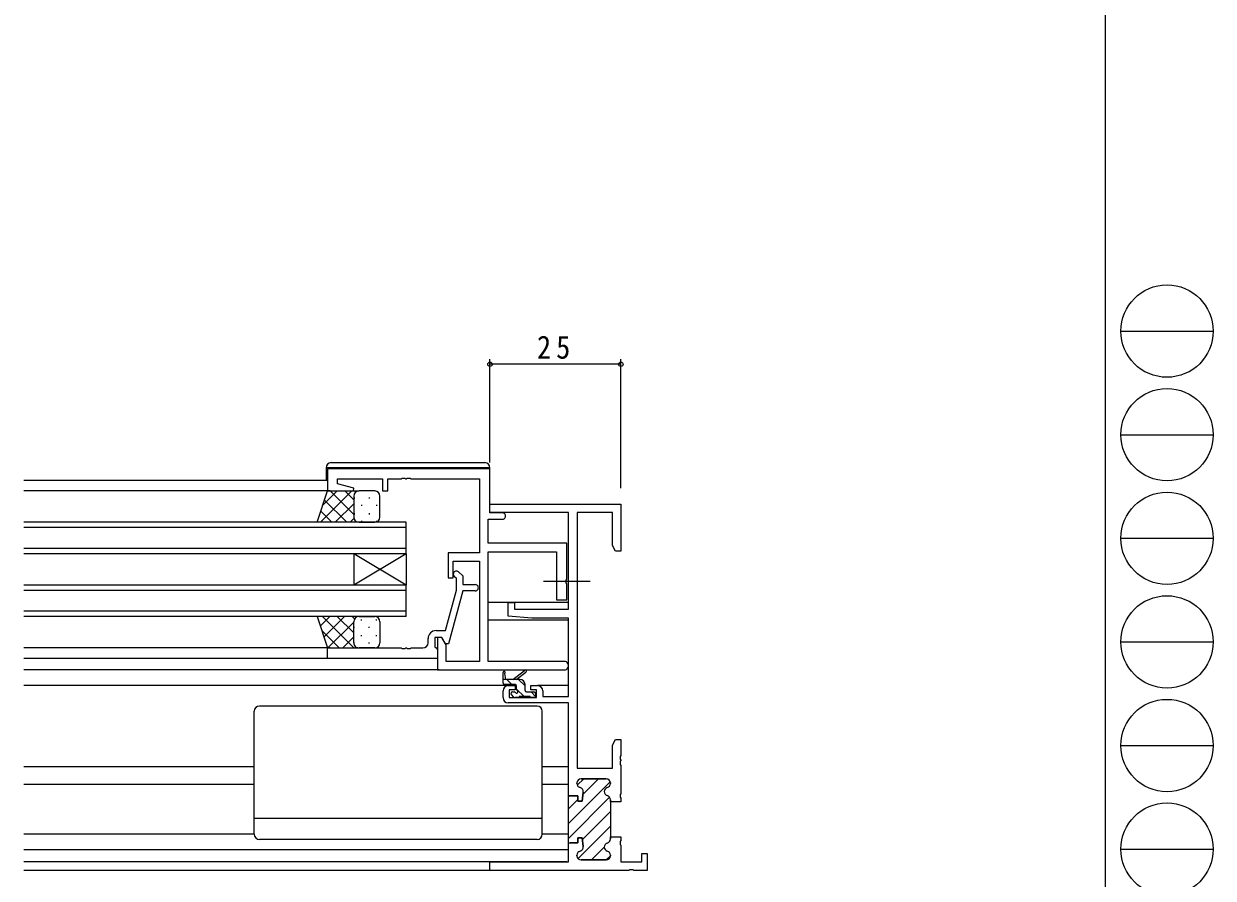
# Model space of a CAD drawing. Units: millimetres on the paper. Extents: x -420 to 373, y -297 to 267.
# Drawn here: x 145.8 to 372.9, y -178.2 to -14.9 of the extents above; entities that cross this region are included whole.
import ezdxf

# ---------------------------------------------------------------- set-up
doc = ezdxf.new("R2010")
doc.units = ezdxf.units.MM
doc.linetypes.add('CHAIN2', pattern=[12, 9, -1, 1, -1])
for name, color, linetype, lineweight in [('0-1_YKK_ZWAK', 7, 'Continuous', 9), ('0-3_YKK_11', 7, 'Continuous', 9), ('0-4_YKK_12', 2, 'Continuous', 9), ('0-5_YKK_13', 4, 'Continuous', 9), ('0-7_YKK_D', 6, 'Continuous', 9)]:
    doc.layers.add(name, color=color, linetype=linetype, lineweight=lineweight)
doc.styles.add('ＭＳ ゴシック', font='')
doc.styles.get('ＭＳ ゴシック').set_extended_font_data('MS Gothic')

msp = doc.modelspace()

# ---------------------------------------------------------------- linework, layer by layer
at = {"layer": '0-1_YKK_ZWAK'}
for p, q in [((352.3, 264.4), (352.3, -260.6)), ((355.276, -73.616), (372.916, -73.616)), ((355.276, -93.412), (372.916, -93.412)), ((355.276, -113.208), (372.916, -113.208)), ((355.276, -133.004), (372.916, -133.004)), ((355.276, -152.8), (372.916, -152.8)), ((355.276, -172.596), (372.916, -172.596))]:
    msp.add_line(p, q, dxfattribs=at)
for centre in [(364.096, -73.616), (364.096, -93.412), (364.096, -113.208), (364.096, -133.004), (364.096, -152.8), (364.096, -172.596)]:
    msp.add_circle(centre, 8.82, dxfattribs=at)
at = {"layer": '0-3_YKK_11'}
for p, q in [((203.831, -99.957), (203.831, -104.157)), ((234.831, -99.957), (203.831, -99.957)), ((205.731, -101.857), (214.331, -101.857)), ((205.731, -102.797), (205.731, -101.857)), ((214.331, -101.857), (214.331, -104.158)), ((215.331, -101.857), (217.872, -101.857)), ((215.331, -104.158), (215.331, -101.857)), ((217.872, -101.857), (218.056, -101.737)), ((218.056, -101.737), (218.606, -101.737)), ((218.606, -101.737), (218.789, -101.857)), ((218.789, -101.857), (218.872, -101.857)), ((218.872, -101.857), (219.056, -101.737)), ((219.056, -101.737), (219.606, -101.737)), ((219.606, -101.737), (219.789, -101.857)), ((219.789, -101.857), (232.831, -101.857)), ((232.831, -101.857), (232.831, -115.957)), ((234.831, -108.357), (234.831, -99.957)), ((203.831, -104.157), (208.791, -104.157)), ((208.86, -103.635), (205.731, -102.797)), ((208.791, -104.157), (208.86, -103.635)), ((214.331, -104.158), (215.331, -104.158)), ((234.831, -106.658), (259.831, -106.658)), ((234.831, -108.288), (234.831, -106.658)), ((259.831, -106.658), (259.831, -115.658)), ((249.831, -108.288), (234.831, -108.288)), ((237.231, -108.357), (234.831, -108.357)), ((249.831, -126.758), (249.831, -108.288)), ((258.201, -108.288), (251.461, -108.288)), ((251.461, -108.288), (251.461, -157.158)), ((258.201, -114.566), (258.201, -108.288)), ((234.461, -109.557), (237.231, -109.557)), ((234.461, -114.157), (234.461, -109.557)), ((249.531, -114.157), (234.461, -114.157)), ((234.461, -115.787), (247.531, -115.787)), ((234.461, -136.727), (234.461, -115.787)), ((247.531, -115.787), (247.531, -124.957)), ((249.531, -120.999), (249.531, -114.157)), ((258.831, -115.658), (258.201, -114.566)), ((259.831, -115.658), (258.831, -115.658)), ((226.831, -115.957), (226.831, -120.757)), ((232.831, -115.957), (226.831, -115.957)), ((227.831, -117.587), (232.831, -117.587)), ((227.831, -120.757), (227.831, -117.587)), ((232.831, -117.587), (232.831, -136.727)), ((228.855, -119.633), (229.631, -120.409)), ((226.831, -120.757), (227.831, -120.757)), ((228.431, -120.906), (228.006, -120.482)), ((228.431, -123.096), (228.431, -120.906)), ((229.631, -120.409), (229.631, -122.057)), ((229.631, -122.057), (232.031, -122.057)), ((249.411, -121.182), (249.531, -120.999)), ((249.411, -121.732), (249.411, -121.182)), ((249.531, -121.916), (249.411, -121.732)), ((249.531, -124.957), (249.531, -121.916)), ((226.351, -130.857), (228.431, -123.096)), ((229.63, -123.257), (226.923, -133.357)), ((232.031, -123.257), (229.63, -123.257)), ((238.331, -125.458), (239.531, -125.458)), ((238.331, -128.064), (238.331, -125.458)), ((239.531, -125.458), (239.531, -126.758)), ((239.531, -126.758), (249.831, -126.758)), ((247.531, -124.957), (249.531, -124.957)), ((242.831, -128.458), (238.331, -128.064)), ((249.831, -128.458), (242.831, -128.458)), ((249.831, -143.458), (249.831, -128.458)), ((224.531, -130.857), (226.351, -130.857)), ((223.031, -133.157), (223.031, -132.357)), ((224.331, -132.157), (224.331, -133.957)), ((225.631, -132.157), (224.331, -132.157)), ((224.331, -133.957), (224.531, -134.157)), ((224.831, -132.157), (224.831, -138.357)), ((225.631, -132.157), (224.831, -132.157)), ((226.324, -133.357), (225.631, -132.157)), ((226.461, -133.595), (225.631, -132.157)), ((226.923, -133.357), (226.324, -133.357)), ((226.461, -136.727), (226.461, -133.595)), ((203.831, -134.157), (217.872, -134.157)), ((203.831, -136.157), (203.831, -134.157)), ((224.831, -136.157), (203.831, -136.157)), ((217.872, -134.157), (218.056, -134.277)), ((218.056, -134.277), (218.606, -134.277)), ((218.606, -134.277), (218.789, -134.157)), ((218.789, -134.157), (218.872, -134.157)), ((218.872, -134.157), (219.056, -134.277)), ((219.056, -134.277), (219.606, -134.277)), ((219.606, -134.277), (219.789, -134.157)), ((219.789, -134.157), (222.031, -134.157)), ((224.531, -134.157), (224.831, -134.457)), ((224.831, -134.457), (224.831, -136.157)), ((224.831, -138.357), (249.016, -138.357)), ((232.831, -136.727), (226.461, -136.727)), ((249.016, -136.727), (234.461, -136.727)), ((237.331, -143.658), (237.331, -142.358)), ((238.331, -141.358), (239.631, -141.358)), ((238.531, -142.158), (238.531, -143.658)), ((239.631, -142.158), (238.531, -142.158)), ((239.631, -141.358), (239.631, -142.158)), ((242.631, -141.358), (243.931, -141.358)), ((242.631, -142.158), (242.631, -141.358)), ((243.731, -142.158), (242.631, -142.158)), ((243.731, -143.658), (243.731, -142.158)), ((244.931, -142.358), (244.931, -143.458)), ((249.831, -144.658), (238.331, -144.658)), ((238.531, -143.658), (243.731, -143.658)), ((244.931, -143.458), (249.831, -143.458)), ((249.831, -162.408), (249.831, -144.658)), ((258.201, -152.749), (258.831, -151.658)), ((258.831, -151.658), (259.831, -151.658)), ((259.831, -151.658), (259.831, -154.699)), ((258.201, -157.158), (258.201, -152.749)), ((259.831, -154.699), (259.711, -154.883)), ((259.711, -154.883), (259.711, -155.433)), ((259.711, -155.433), (259.831, -155.616)), ((259.831, -155.699), (259.711, -155.883)), ((259.711, -155.883), (259.711, -156.433)), ((259.711, -156.433), (259.831, -156.616)), ((259.831, -155.616), (259.831, -155.699)), ((259.831, -156.616), (259.831, -161.949)), ((251.461, -157.158), (258.201, -157.158)), ((249.831, -167.726), (257.804, -159.753)), ((251.431, -160.058), (251.431, -159.958)), ((251.431, -159.958), (251.431, -160.058)), ((251.505, -160.395), (252.743, -159.158)), ((252.231, -159.158), (257.031, -159.158)), ((257.031, -159.158), (252.231, -159.158)), ((252.574, -162.155), (255.571, -159.158)), ((257.831, -159.958), (257.831, -160.058)), ((257.831, -160.058), (257.831, -159.958)), ((249.831, -162.408), (251.631, -162.408)), ((249.831, -171.708), (249.831, -162.408)), ((249.831, -171.708), (249.831, -162.408)), ((251.631, -162.408), (249.831, -162.408)), ((249.831, -170.555), (257.687, -162.699)), ((249.831, -164.898), (251.631, -163.098)), ((251.631, -162.408), (251.631, -163.408)), ((251.631, -163.408), (251.631, -162.408)), ((251.631, -163.408), (252.431, -163.408)), ((252.431, -163.408), (251.631, -163.408)), ((252.431, -163.408), (252.626, -161.698)), ((252.626, -161.698), (252.431, -163.408)), ((257.831, -163.157), (257.831, -163.558)), ((257.831, -163.558), (257.831, -163.157)), ((259.831, -161.949), (259.711, -162.133)), ((259.711, -162.133), (259.711, -162.683)), ((259.711, -162.683), (259.831, -162.866)), ((259.831, -162.866), (259.831, -163.558)), ((252.469, -170.745), (257.831, -165.383)), ((257.831, -163.558), (257.831, -170.258)), ((259.831, -163.558), (257.831, -163.558)), ((251.643, -174.4), (257.831, -168.212)), ((257.831, -170.258), (257.831, -170.658)), ((257.831, -170.258), (259.831, -170.258)), ((257.831, -170.658), (257.831, -170.258)), ((259.831, -170.258), (259.831, -170.949)), ((249.831, -171.408), (251.631, -171.408)), ((249.831, -175.028), (249.831, -171.408)), ((251.631, -171.408), (250.131, -171.408)), ((251.631, -170.408), (251.631, -171.408)), ((252.431, -170.408), (251.631, -170.408)), ((251.631, -170.408), (252.431, -170.408)), ((251.631, -171.408), (251.631, -170.408)), ((252.626, -172.117), (252.431, -170.408)), ((252.431, -170.408), (252.626, -172.117)), ((254.213, -174.658), (256.631, -172.239)), ((259.831, -170.949), (259.711, -171.133)), ((259.711, -171.133), (259.711, -171.683)), ((259.711, -171.683), (259.831, -171.866)), ((259.831, -171.866), (259.831, -175.028)), ((251.431, -173.858), (251.431, -173.757)), ((251.431, -173.757), (251.431, -173.858)), ((257.031, -174.658), (252.231, -174.658)), ((252.231, -174.658), (257.031, -174.658)), ((257.042, -174.658), (257.831, -173.869)), ((257.831, -173.757), (257.831, -173.858)), ((257.831, -173.858), (257.831, -173.757)), ((263.831, -173.458), (264.831, -173.458)), ((263.831, -175.028), (263.831, -173.458)), ((264.831, -173.458), (264.831, -176.658)), ((234.831, -175.028), (249.831, -175.028)), ((234.831, -176.658), (234.831, -175.028)), ((261.373, -176.658), (234.831, -176.658)), ((261.373, -176.658), (234.831, -176.658)), ((259.831, -175.028), (263.831, -175.028)), ((261.556, -176.538), (261.373, -176.658)), ((262.106, -176.538), (261.556, -176.538)), ((262.289, -176.658), (262.106, -176.538)), ((264.831, -176.658), (262.289, -176.658))]:
    msp.add_line(p, q, dxfattribs=at)
for centre, radius, start, end in [((237.231, -108.957), 0.6, 269.99998, 90), ((228.431, -120.057), 0.6, 44.99998, 225), ((232.031, -122.657), 0.6, 269.99998, 90), ((224.531, -132.357), 1.5, 90, 179.99998), ((222.031, -133.157), 1, 270, 359.99998), ((249.016, -137.542), 0.815, 269.99998, 90), ((238.331, -142.358), 1, 90, 179.99998), ((243.931, -142.358), 1, 0, 89.99998), ((238.331, -143.658), 1, 180, 269.99998), ((252.231, -159.958), 0.8, 90, 179.99998), ((252.231, -159.958), 0.8, 90, 179.99998), ((252.231, -160.058), 0.8, 180.00002, 255.52251), ((252.231, -160.058), 0.8, 180.00002, 255.52251), ((251.831, -161.608), 0.8, 353.49696, 75.52246), ((251.831, -161.608), 0.8, 353.49696, 75.52246), ((257.431, -161.608), 0.8, 104.47751, 255.52248), ((257.431, -161.608), 0.8, 104.47751, 255.52248), ((257.031, -159.958), 0.8, 0, 89.99998), ((257.031, -159.958), 0.8, 0, 89.99998), ((257.031, -160.058), 0.8, 284.47748, 359.99997), ((257.031, -160.058), 0.8, 284.47748, 359.99997), ((257.031, -163.157), 0.8, 0.00002, 75.52251), ((257.031, -163.157), 0.8, 0.00002, 75.52251), ((251.831, -172.208), 0.8, 284.47752, 6.50302), ((251.831, -172.208), 0.8, 284.47752, 6.50302), ((257.431, -172.208), 0.8, 104.47751, 255.52248), ((257.431, -172.208), 0.8, 104.47751, 255.52248), ((257.031, -170.658), 0.8, 284.47748, 359.99997), ((257.031, -170.658), 0.8, 284.47748, 359.99997), ((252.231, -173.757), 0.8, 104.47748, 179.99997), ((252.231, -173.757), 0.8, 104.47748, 179.99997), ((252.231, -173.858), 0.8, 180, 269.99998), ((252.231, -173.858), 0.8, 180, 269.99998), ((257.031, -173.858), 0.8, 270, 359.99998), ((257.031, -173.858), 0.8, 270, 359.99998), ((257.031, -173.757), 0.8, 0.00002, 75.52251), ((257.031, -173.757), 0.8, 0.00002, 75.52251)]:
    msp.add_arc(centre, radius, start, end, dxfattribs=at)
at = {"layer": '0-4_YKK_12'}
for p, q in [((203.831, -102.157), (145.831, -102.157)), ((204.331, -104.158), (145.831, -104.158)), ((218.831, -110.158), (145.831, -110.158)), ((218.831, -111.158), (145.831, -111.158)), ((218.831, -116.158), (218.831, -110.158)), ((218.831, -115.158), (145.831, -115.158)), ((218.831, -116.158), (145.831, -116.158)), ((218.831, -122.158), (208.831, -116.158)), ((218.831, -116.158), (208.831, -122.158)), ((208.831, -116.158), (208.831, -122.158)), ((218.831, -116.158), (218.831, -122.158)), ((218.831, -122.158), (145.831, -122.158)), ((218.831, -128.158), (218.831, -122.158)), ((218.831, -123.158), (145.831, -123.158)), ((218.831, -127.158), (145.831, -127.158)), ((249.831, -125.458), (234.461, -125.458)), ((218.831, -128.158), (145.831, -128.158)), ((249.831, -128.858), (234.461, -128.858)), ((204.331, -134.158), (145.831, -134.157)), ((204.131, -136.157), (145.831, -136.157)), ((225.131, -138.357), (145.831, -138.357)), ((238.331, -141.358), (145.831, -141.358)), ((249.831, -141.358), (243.931, -141.358)), ((189.831, -156.858), (145.831, -156.858)), ((249.831, -156.858), (244.831, -156.858)), ((189.831, -160.258), (145.831, -160.258)), ((249.831, -160.258), (244.831, -160.258)), ((249.831, -172.758), (145.831, -172.758)), ((249.531, -175.028), (145.831, -175.028)), ((235.131, -176.658), (145.831, -176.658))]:
    msp.add_line(p, q, dxfattribs=at)
at = {"layer": '0-5_YKK_13'}
for p, q in [((203.531, -99.757), (203.531, -102.157)), ((204.531, -98.757), (233.831, -98.757)), ((201.831, -110.158), (203.831, -104.158)), ((208.462, -104.158), (202.463, -110.158)), ((205.634, -104.158), (202.929, -106.863)), ((203.831, -104.158), (209.831, -104.158)), ((208.831, -108.678), (204.311, -104.158)), ((208.831, -105.849), (207.139, -104.158)), ((212.831, -104.158), (209.831, -104.158)), ((207.482, -110.158), (203.244, -105.919)), ((208.831, -106.618), (205.291, -110.158)), ((208.831, -105.158), (208.831, -109.158)), ((208.831, -105.158), (208.831, -109.158)), ((208.921, -105.408), (208.921, -105.608)), ((211.751, -105.408), (211.751, -105.608)), ((213.831, -109.158), (213.831, -105.158)), ((204.654, -110.158), (202.536, -108.04)), ((208.921, -108.438), (208.921, -108.638)), ((210.336, -106.823), (210.336, -107.023)), ((211.751, -108.438), (211.751, -108.638)), ((213.166, -106.823), (213.166, -107.023)), ((209.831, -110.158), (201.831, -110.158)), ((208.864, -109.413), (208.119, -110.158)), ((209.831, -110.158), (212.831, -110.158)), ((210.336, -109.853), (210.336, -110.053)), ((213.166, -109.853), (213.166, -110.053)), ((201.831, -128.158), (203.831, -134.158)), ((209.831, -128.158), (201.831, -128.158)), ((204.254, -128.158), (202.437, -129.975)), ((208.863, -134.158), (202.863, -128.158)), ((207.082, -128.158), (203.144, -132.096)), ((208.831, -129.237), (203.911, -134.158)), ((208.831, -131.297), (205.691, -128.158)), ((208.985, -128.624), (208.519, -128.158)), ((208.831, -133.158), (208.831, -129.158)), ((208.831, -133.158), (208.831, -129.158)), ((209.831, -128.158), (212.831, -128.158)), ((210.336, -128.893), (210.336, -128.693)), ((213.166, -128.893), (213.166, -128.693)), ((213.831, -129.158), (213.831, -133.158)), ((206.034, -134.158), (202.729, -130.853)), ((208.921, -130.308), (208.921, -130.108)), ((211.751, -130.308), (211.751, -130.108)), ((208.831, -132.066), (206.739, -134.158)), ((208.921, -133.338), (208.921, -133.138)), ((210.336, -131.923), (210.336, -131.723)), ((211.751, -133.338), (211.751, -133.138)), ((213.166, -131.923), (213.166, -131.723)), ((203.831, -134.158), (209.831, -134.158)), ((209.595, -134.13), (209.567, -134.158)), ((212.831, -134.158), (209.831, -134.158)), ((239.231, -140.158), (241.449, -138.475)), ((237.331, -140.858), (237.331, -138.858)), ((240.531, -140.158), (237.331, -140.158)), ((237.631, -139.031), (237.829, -140.158)), ((239.036, -141.158), (238.036, -140.158)), ((239.831, -140.158), (241.65, -138.757)), ((241.531, -141.407), (240.281, -140.158)), ((239.631, -141.158), (237.631, -141.158)), ((239.131, -142.558), (239.47, -142.558)), ((239.931, -142.097), (239.931, -141.458)), ((241.336, -143.458), (239.931, -142.053)), ((241.531, -142.258), (241.531, -141.158)), ((241.831, -142.558), (243.231, -142.558)), ((243.527, -143.404), (242.681, -142.558)), ((243.531, -142.858), (243.531, -143.358)), ((243.831, -145.258), (190.831, -145.258)), ((239.419, -143.57), (238.919, -143.07)), ((240.231, -143.658), (239.631, -143.658)), ((242.531, -143.458), (240.431, -143.458)), ((243.231, -143.658), (242.731, -143.658)), ((189.831, -169.758), (189.831, -146.258)), ((244.831, -169.758), (244.831, -146.258)), ((244.831, -166.718), (189.831, -166.718)), ((189.831, -169.758), (145.831, -169.758)), ((249.831, -169.758), (244.831, -169.758)), ((243.831, -170.758), (190.831, -170.758))]:
    msp.add_line(p, q, dxfattribs=at)
at = {"layer": '0-5_YKK_13', "linetype": 'CHAIN2'}
msp.add_line((253.961, -121.457), (245.031, -121.457), dxfattribs=at)
at = {"layer": '0-5_YKK_13'}
for points in [[(234.331, -99.757), (204.031, -99.757), (203.531, -99.757)], [(234.831, -100.457), (234.831, -99.757), (234.331, -99.757)]]:
    msp.add_lwpolyline(points, dxfattribs=at)
for centre, radius, start, end in [((204.531, -99.757), 1, 90, 180), ((233.831, -99.757), 1, 0, 90), ((209.831, -105.158), 1, 90.00009, 180.00009), ((209.831, -105.158), 1, 90.00009, 180.00009), ((212.831, -105.158), 1, 0.00009, 90.00009), ((209.831, -109.158), 1, 180.00009, 270.00009), ((209.831, -109.158), 1, 180.00009, 270.00009), ((212.831, -109.158), 1, 270.00009, 0.00009), ((209.831, -129.158), 1, 89.99989, 179.99989), ((209.831, -129.158), 1, 89.99989, 179.99989), ((212.831, -129.158), 1, 359.99989, 89.99989), ((209.831, -133.158), 1, 179.99989, 269.99989), ((209.831, -133.158), 1, 179.99989, 269.99989), ((212.831, -133.158), 1, 269.99989, 359.99989), ((241.631, -138.558), 0.2, 275.58287, 155.58287), ((237.531, -138.858), 0.2, 300, 180), ((240.531, -141.158), 1, 0, 90), ((237.631, -140.858), 0.3, 180, 270), ((239.131, -142.858), 0.3, 90, 225), ((239.47, -142.858), 0.3, 33.05573, 90), ((239.631, -141.458), 0.3, 0, 90), ((239.931, -142.558), 0.25, 213.05573, 56.94426), ((240.231, -142.097), 0.3, 180, 236.94426), ((241.831, -142.258), 0.3, 180, 270), ((243.231, -142.858), 0.3, 0, 90), ((190.831, -146.258), 1, 90, 180), ((239.631, -143.358), 0.3, 225, 270), ((240.231, -143.458), 0.2, 270, 0), ((242.731, -143.458), 0.2, 180, 270), ((243.231, -143.358), 0.3, 270, 0), ((243.831, -146.258), 1, 0, 90), ((190.831, -169.758), 1, 180, 270), ((243.831, -169.758), 1, 270, 0)]:
    msp.add_arc(centre, radius, start, end, dxfattribs=at)
at = {"layer": '0-7_YKK_D'}
for p, q in [((234.831, -98.757), (234.831, -78.957)), ((259.831, -103.658), (259.831, -78.957)), ((259.831, -79.957), (234.831, -79.957))]:
    msp.add_line(p, q, dxfattribs=at)
for centre in [(234.831, -79.957), (259.831, -79.957)]:
    msp.add_circle(centre, 0.425, dxfattribs=at)

# ---------------------------------------------------------------- texts
at = {"layer": '0-7_YKK_D', "color": 3, "insert": (243.811, -78.957), "char_height": 4.399, "attachment_point": 7, "style": 'ＭＳ ゴシック'}
msp.add_mtext('\\T1.36;\\W0.9;25', dxfattribs=at)

doc.saveas('drawing.dxf')
